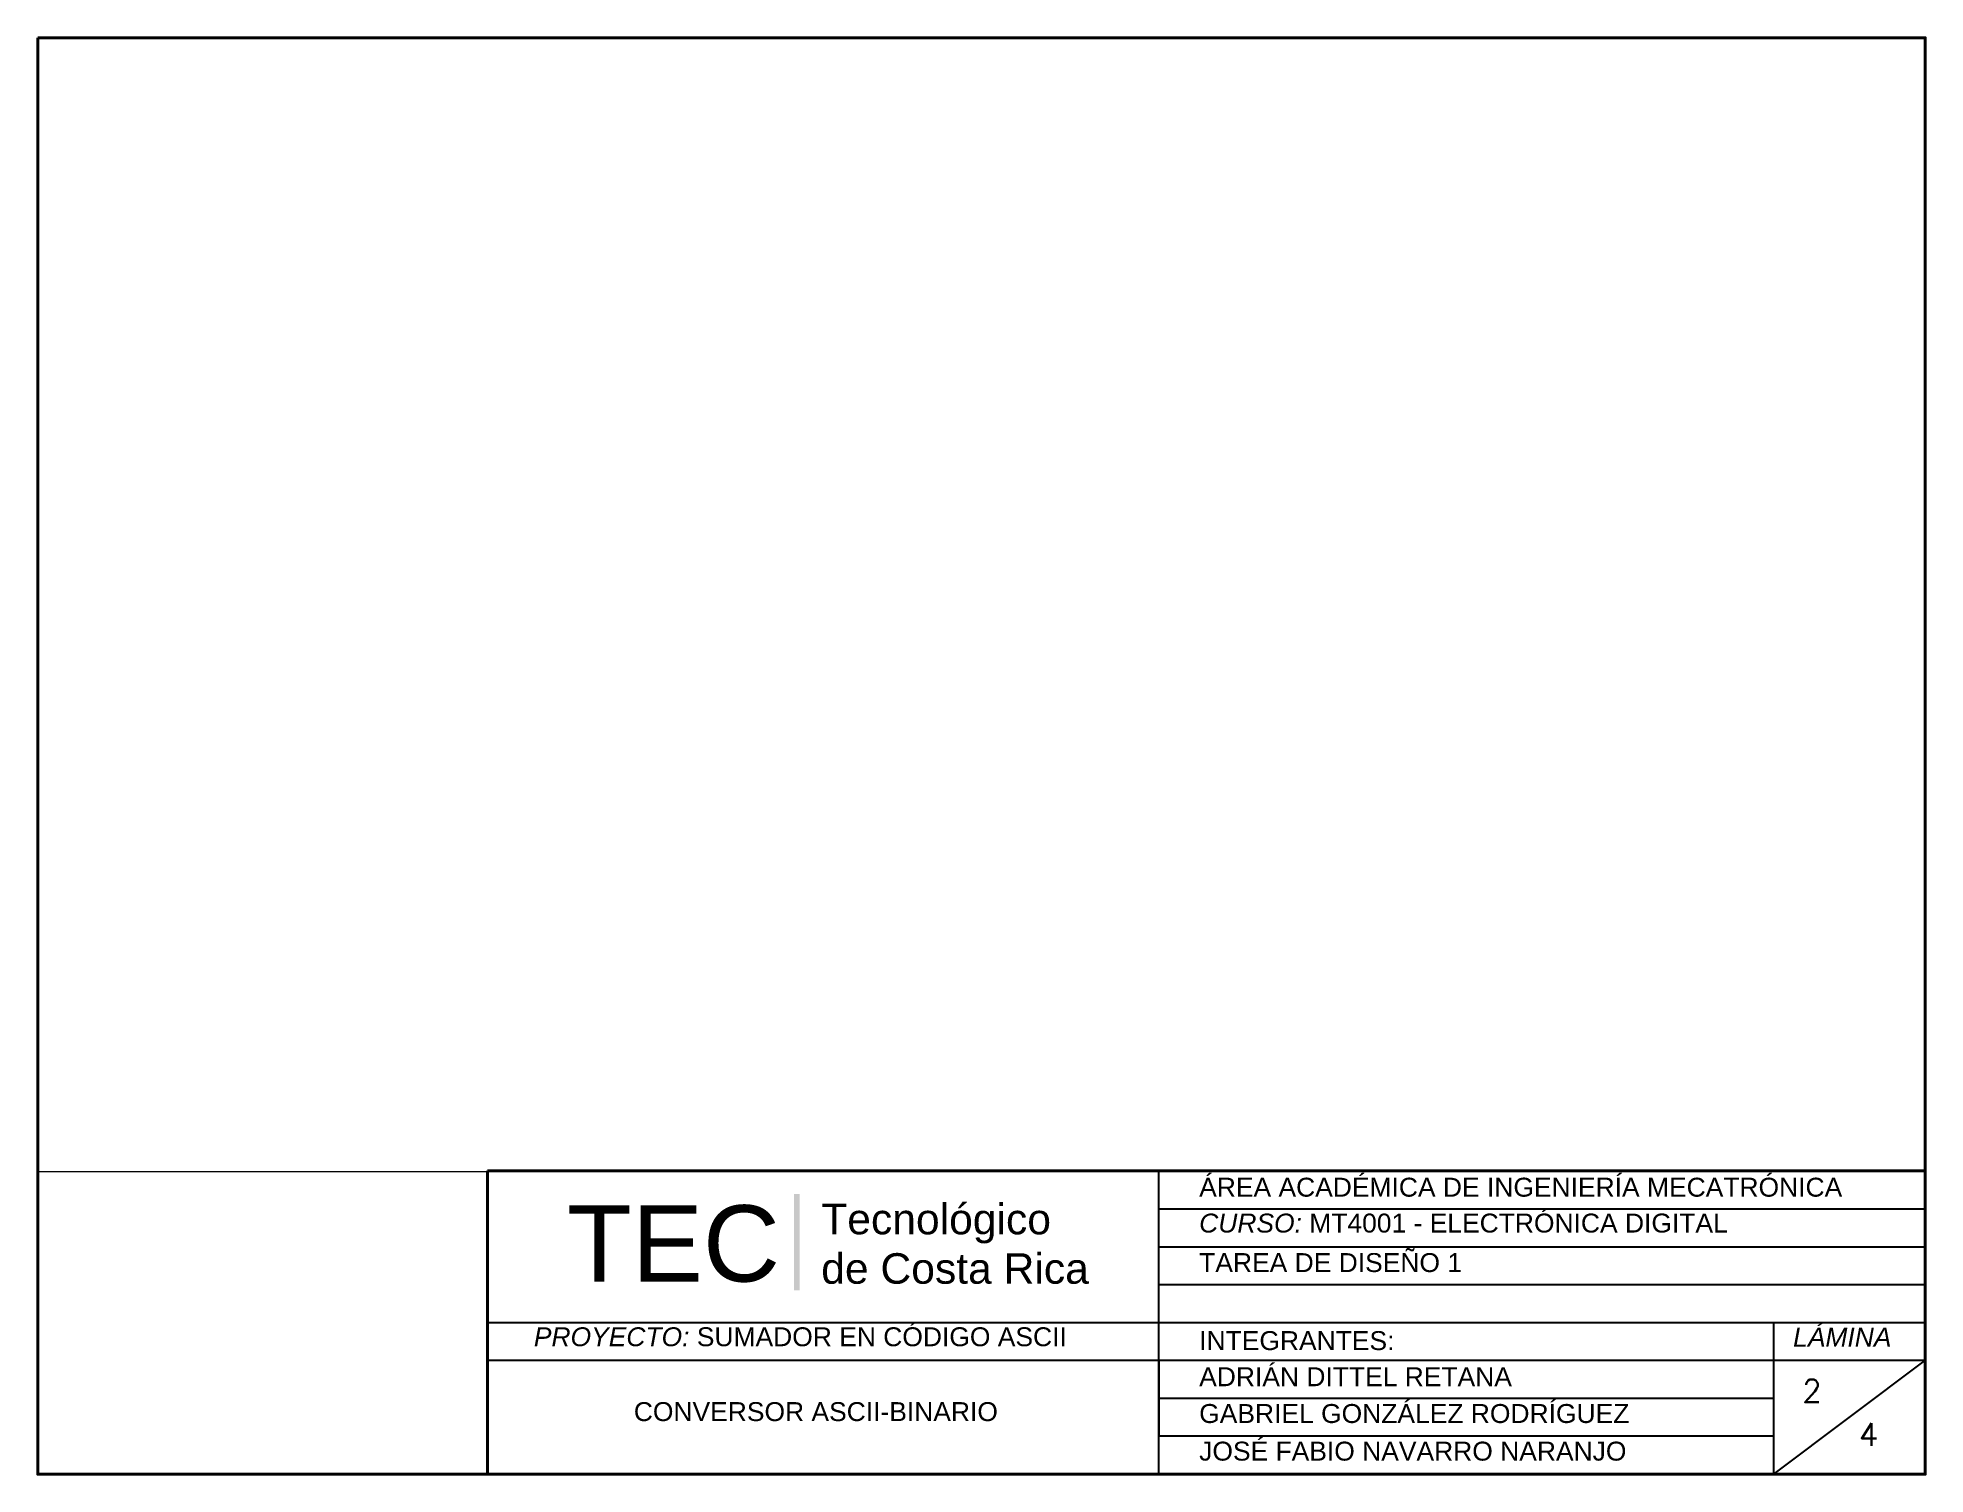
# Paper-space layout 'ASCII-BIN' of a CAD drawing. Header units: millimetres. Extents: x 7 to 257, y 6 to 195.
import ezdxf

# ---------------------------------------------------------------- set-up
doc = ezdxf.new("R2010")
doc.units = ezdxf.units.MM
doc.header["$LTSCALE"] = 0.5
doc.set_wipeout_variables(frame=1)
doc.layers.add('Contorno', color=7, linetype='Continuous', lineweight=40)
doc.layers.add('MView', color=7, linetype='Continuous', lineweight=5)
doc.layers.add('Texto', color=7, linetype='Continuous')
doc.styles.add('PDF Arial', font='arial.ttf')
doc.styles.add('s1', font='romans.shx')

psp = doc.layouts.new('ASCII-BIN')

# ---------------------------------------------------------------- linework, layer by layer
for p, q in [((155.44, 5.76), (155.44, 45.76)), ((155.44, 40.76), (256.72, 40.76)), ((155.44, 35.76), (256.72, 35.76)), ((155.44, 30.76), (256.72, 30.76)), ((66.72, 25.76), (256.72, 25.76)), ((236.72, 5.76), (236.72, 25.76)), ((66.72, 20.76), (236.72, 20.76)), ((155.44, 20.76), (155.44, 15.76)), ((236.72, 20.76), (256.72, 20.76)), ((256.72, 20.76), (236.72, 5.76)), ((155.44, 15.76), (236.72, 15.76)), ((155.44, 15.76), (155.44, 10.76)), ((155.44, 10.76), (236.72, 10.76))]:
    psp.add_line(p, q)
at = {"color": 251, "true_color": 0x4b4b4b, "transparency": 33554559}
for points in [[(107.95, 42.74), (107.22, 42.74), (107.95, 29.98)], [(107.22, 42.74), (107.95, 29.98), (107.22, 29.98)]]:
    psp.add_solid(points, dxfattribs=at)
at = {"layer": 'Contorno'}
for q in [(66.72, 5.76), (256.72, 45.76)]:
    psp.add_line((66.72, 45.76), q, dxfattribs=at)
psp.add_lwpolyline([(7.26, 195.47), (256.72, 195.47), (256.72, 5.7), (7.26, 5.7)], close=True, dxfattribs=at)

# ---------------------------------------------------------------- texts
at = {"color": 250, "true_color": 0x1c1c1c, "attachment_point": 7, "style": 'PDF Arial'}
for s, insert, char_height in [('TEC', (77.19, 31.01), 10.079), ('Tecnológico', (110.81, 36.18), 4.0315), ('de Costa Rica', (110.81, 30.81), 4.0315)]:
    psp.add_mtext(s, dxfattribs=dict(at, insert=insert, char_height=char_height))
at = {"layer": 'Texto', "attachment_point": 1, "style": 's1'}
for s, insert, char_height, width in [('{\\fArial|b0|i0|c0|p34;ÁREA ACADÉMICA DE INGENIERÍA MECATRÓNICA}', (160.76, 44.87), 2.5, 84.8209), ('{\\fArial|b0|i1|c0|p34;CURSO: \\fArial|b0|i0|c0|p34;MT4001 - ELECTRÓNICA DIGITAL}', (160.76, 40.13), 2.5, 78.8124), ('{\\fArial|b0|i0|c0|p34;TAREA DE DISEÑO 1}', (160.76, 34.91), 2.5, 78.8124), ('{\\fArial|b0|i1|c0|p34;PROYECTO: \\fArial|b0|i0|c0|p34;SUMADOR EN CÓDIGO ASCII}', (72.83, 25.11), 2.5, 79.4343), ('{\\fArial|b0|i1|c0|p34;LÁMINA}', (239.25, 25.06), 2.5, 19.0829), ('{\\fArial|b0|i0|c0|p34;INTEGRANTES:}', (160.76, 24.6), 2.5, 28.1694), ('{\\fArial|b0|i0|c0|p34;ADRIÁN DITTEL RETANA}', (160.76, 19.83), 2.5, 59.8937), ('2', (240.45, 18.21), 3, 7.4367), ('{\\fArial|b0|i0|c0|p34;CONVERSOR ASCII-BINARIO}', (86.04, 15.22), 2.5, 63.9917), ('{\\fArial|b0|i0|c0|p34;GABRIEL GONZÁLEZ RODRÍGUEZ}', (160.76, 14.97), 2.5, 59.8937), ('{\\fArial|b0|i0|c0|p34;JOSÉ FABIO NAVARRO NARANJO}', (160.76, 10), 2.5, 59.8937), ('4', (247.95, 12.43), 3, 9.5415)]:
    psp.add_mtext(s, dxfattribs=dict(at, insert=insert, char_height=char_height, width=width))

# ---------------------------------------------------------------- viewports
at = {"layer": 'MView'}
psp.add_viewport(center=(131.99, 120.59), size=(249.45, 149.7761), view_center_point=(245.79, 748.05), view_height=188.8672, dxfattribs=at)

# ---------------------------------------------------------------- next in the draw order: wipeouts: each hides what was drawn before it
at = {"color": 7, "lineweight": -3, "true_color": 0xffffff}
for points in [[(193.83, 179.88), (210.59, 179.88), (210.59, 162.94), (193.83, 162.94)], [(60.17, 179.42), (60.19, 130.49), (78.24, 130.49), (78.24, 179.42)]]:
    psp.add_wipeout(points, dxfattribs=at)

doc.saveas('drawing.dxf')
